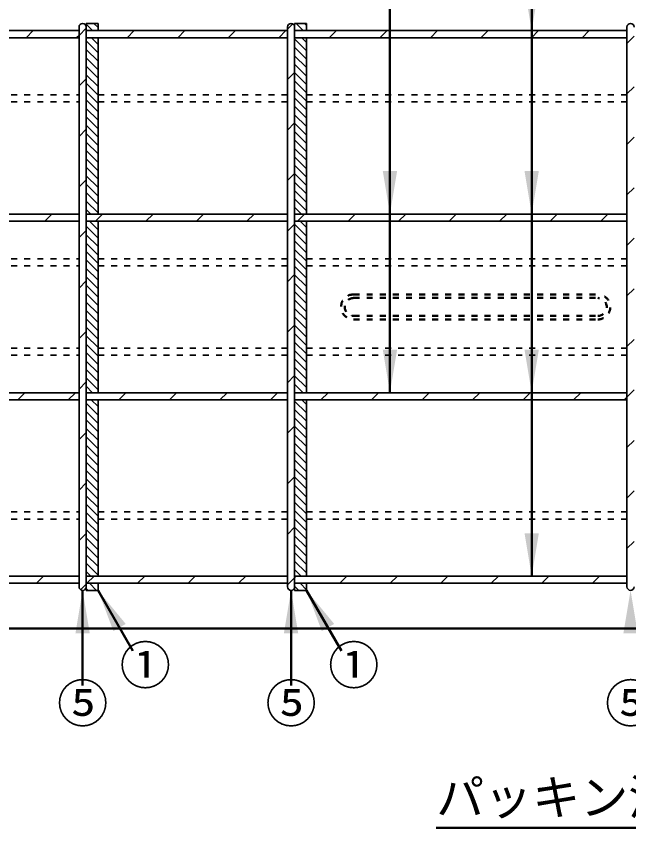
# Model space of a CAD drawing. Units: millimetres, scale not verified. Extents: x 100 to 4105, y 100 to 2870.
# Drawn here: x 3276 to 3790, y 1835 to 2516 of the extents above; entities that cross this region are included whole.
import ezdxf
from ezdxf.enums import TextEntityAlignment as Align

# ---------------------------------------------------------------- set-up
doc = ezdxf.new("R2010")
doc.units = ezdxf.units.MM
doc.header["$LTSCALE"] = 5
doc.linetypes.add('USER1', pattern=[2.2, 1, -1.2])
doc.layers.add('V-nasSTD', color=7, linetype='Continuous', lineweight=50)
doc.styles.add('ＭＳ ゴシック', font='')
doc.styles.get('ＭＳ ゴシック').set_extended_font_data('MS Gothic')

msp = doc.modelspace()

# ---------------------------------------------------------------- hatches: boundary and pattern name
at = {"layer": 'V-nasSTD'}
for points in [[(3714.552, 2539.857), (3708.552, 2503.857), (3702.552, 2539.857)], [(3595.552, 2385.857), (3589.552, 2349.857), (3583.552, 2385.857)], [(3714.552, 2385.857), (3708.552, 2349.857), (3702.552, 2385.857)], [(3595.552, 2235.857), (3589.552, 2199.857), (3583.552, 2235.857)], [(3714.552, 2235.857), (3708.552, 2199.857), (3702.552, 2235.857)], [(3714.552, 2081.857), (3708.552, 2045.857), (3702.552, 2081.857)], [(3337.552, 1997.857), (3331.552, 2033.857), (3325.552, 1997.857)], [(3367.748, 2005.68), (3344.552, 2033.857), (3357.355, 1999.68)], [(3512.552, 1997.857), (3506.552, 2033.857), (3500.552, 1997.857)], [(3542.748, 2005.68), (3519.552, 2033.857), (3532.355, 1999.68)], [(3797.552, 1997.857), (3791.552, 2033.857), (3785.552, 1997.857)]]:
    msp.add_hatch(color=256, dxfattribs=at).paths.add_polyline_path(points)

# ---------------------------------------------------------------- linework, layer by layer
for p, q in [((3589.552, 2580.857), (3589.552, 2199.857)), ((3708.552, 2580.857), (3708.552, 2045.857)), ((3331.552, 1953.907), (3331.552, 2033.857)), ((3373.842, 1983.125), (3344.552, 2033.857)), ((3506.552, 1953.907), (3506.552, 2033.857)), ((3548.842, 1983.125), (3519.552, 2033.857)), ((1911.552, 2001.857), (3911.552, 2001.857)), ((3628.344, 1834.53), (3911.552, 1834.53))]:
    msp.add_line(p, q, dxfattribs=at)
at = {"layer": 'V-nasSTD', "lineweight": 35}
for p, q in [((3344.552, 2509.857), (3334.552, 2509.857)), ((3334.552, 2509.857), (3344.552, 2509.857)), ((3334.552, 2509.857), (3334.552, 2506.857)), ((3344.552, 2509.857), (3334.552, 2509.857)), ((3334.552, 2509.287), (3339.982, 2503.857)), ((3341.053, 2509.857), (3344.552, 2506.358)), ((3344.552, 2509.857), (3344.552, 2503.857)), ((3344.552, 2503.857), (3344.552, 2509.857)), ((3507.916, 2509.529), (3503.552, 2505.165)), ((3519.552, 2509.857), (3509.552, 2509.857)), ((3509.552, 2509.857), (3519.552, 2509.857)), ((3509.552, 2509.857), (3509.552, 2506.857)), ((3519.552, 2509.857), (3509.552, 2509.857)), ((3510.758, 2509.857), (3516.758, 2503.857)), ((3517.829, 2509.857), (3519.552, 2508.135)), ((3519.552, 2509.857), (3519.552, 2503.857)), ((3519.552, 2503.857), (3519.552, 2509.857)), ((3019.552, 2503.857), (3328.552, 2503.857)), ((3284.111, 2497.857), (3290.111, 2503.857)), ((3328.552, 2506.857), (3328.552, 2036.857)), ((3334.552, 2505.871), (3328.552, 2499.871)), ((3334.552, 2506.857), (3334.552, 2036.857)), ((3334.552, 2503.857), (3503.552, 2503.857)), ((3368.964, 2497.857), (3374.964, 2503.857)), ((3411.391, 2497.857), (3417.391, 2503.857)), ((3453.817, 2497.857), (3459.817, 2503.857)), ((3496.243, 2497.857), (3502.243, 2503.857)), ((3503.552, 2506.857), (3503.552, 2036.857)), ((3509.552, 2506.857), (3509.552, 2036.857)), ((3509.552, 2503.992), (3509.687, 2503.857)), ((3509.552, 2503.857), (3788.552, 2503.857)), ((3538.67, 2497.857), (3544.67, 2503.857)), ((3581.096, 2497.857), (3587.096, 2503.857)), ((3623.523, 2497.857), (3629.523, 2503.857)), ((3665.949, 2497.857), (3671.949, 2503.857)), ((3708.376, 2497.857), (3714.376, 2503.857)), ((3750.802, 2497.857), (3756.802, 2503.857)), ((3788.552, 2506.857), (3788.552, 2036.857)), ((3019.552, 2497.857), (3328.552, 2497.857)), ((3326.538, 2497.857), (3328.552, 2499.871)), ((3334.552, 2497.857), (3503.552, 2497.857)), ((3334.552, 2495.145), (3344.552, 2485.145)), ((3338.911, 2497.857), (3344.552, 2492.216)), ((3344.552, 2497.857), (3344.552, 2349.857)), ((3344.552, 2450.033), (3344.552, 2497.857)), ((3509.552, 2497.857), (3788.552, 2497.857)), ((3509.552, 2496.921), (3519.552, 2486.921)), ((3515.687, 2497.857), (3519.552, 2493.992)), ((3519.552, 2497.857), (3519.552, 2349.857)), ((3519.552, 2450.033), (3519.552, 2497.857)), ((3794.552, 2499.18), (3788.552, 2493.18)), ((3334.552, 2488.074), (3344.552, 2478.074)), ((3509.552, 2489.85), (3519.552, 2479.85)), ((3334.552, 2481.003), (3344.552, 2471.003)), ((3509.552, 2482.779), (3519.552, 2472.779)), ((3334.552, 2473.932), (3344.552, 2463.932)), ((3509.552, 2475.708), (3519.552, 2465.708)), ((3334.552, 2466.86), (3344.552, 2456.86)), ((3509.552, 2468.739), (3503.552, 2462.739)), ((3509.552, 2468.637), (3519.552, 2458.637)), ((3334.552, 2463.444), (3328.552, 2457.444)), ((3509.552, 2461.566), (3519.552, 2451.566)), ((3334.552, 2459.789), (3344.552, 2449.789)), ((3509.552, 2454.495), (3519.552, 2444.495)), ((3794.552, 2456.754), (3788.552, 2450.754)), ((3334.552, 2452.718), (3344.552, 2442.718)), ((3344.552, 2444.033), (3344.552, 2450.033)), ((3509.552, 2447.424), (3519.552, 2437.424)), ((3519.552, 2444.033), (3519.552, 2450.033)), ((3334.552, 2445.647), (3344.552, 2435.647)), ((3344.552, 2349.857), (3344.552, 2444.033)), ((3509.552, 2440.353), (3519.552, 2430.353)), ((3519.552, 2349.857), (3519.552, 2444.033)), ((3334.552, 2438.576), (3344.552, 2428.576)), ((3509.552, 2433.282), (3519.552, 2423.282)), ((3334.552, 2431.505), (3344.552, 2421.505)), ((3509.552, 2426.312), (3503.552, 2420.312)), ((3509.552, 2426.211), (3519.552, 2416.211)), ((3334.552, 2421.018), (3328.552, 2415.018)), ((3334.552, 2424.434), (3344.552, 2414.434)), ((3509.552, 2419.14), (3519.552, 2409.14)), ((3334.552, 2417.363), (3344.552, 2407.363)), ((3794.552, 2414.327), (3788.552, 2408.327)), ((3334.552, 2410.292), (3344.552, 2400.292)), ((3509.552, 2412.069), (3519.552, 2402.069)), ((3334.552, 2403.221), (3344.552, 2393.221)), ((3509.552, 2404.998), (3519.552, 2394.998)), ((3334.552, 2396.15), (3344.552, 2386.15)), ((3509.552, 2397.926), (3519.552, 2387.926)), ((3334.552, 2389.079), (3344.552, 2379.079)), ((3509.552, 2390.855), (3519.552, 2380.855)), ((3334.552, 2378.591), (3328.552, 2372.591)), ((3334.552, 2382.008), (3344.552, 2372.008)), ((3509.552, 2383.886), (3503.552, 2377.886)), ((3509.552, 2383.784), (3519.552, 2373.784)), ((3334.552, 2374.937), (3344.552, 2364.937)), ((3509.552, 2376.713), (3519.552, 2366.713)), ((3794.552, 2371.901), (3788.552, 2365.901)), ((3334.552, 2367.866), (3344.552, 2357.866)), ((3509.552, 2369.642), (3519.552, 2359.642)), ((3334.552, 2360.794), (3344.552, 2350.794)), ((3509.552, 2362.571), (3519.552, 2352.571)), ((3334.552, 2353.723), (3338.418, 2349.857)), ((3509.552, 2355.5), (3515.195, 2349.857)), ((3019.552, 2349.857), (3328.552, 2349.857)), ((3299.817, 2343.857), (3305.817, 2349.857)), ((3334.552, 2349.857), (3503.552, 2349.857)), ((3342.243, 2343.857), (3348.243, 2349.857)), ((3384.67, 2343.857), (3390.67, 2349.857)), ((3427.096, 2343.857), (3433.096, 2349.857)), ((3469.523, 2343.857), (3475.523, 2349.857)), ((3509.552, 2349.857), (3788.552, 2349.857)), ((3517.949, 2349.857), (3511.949, 2343.857)), ((3554.376, 2343.857), (3560.376, 2349.857)), ((3596.802, 2343.857), (3602.802, 2349.857)), ((3639.228, 2343.857), (3645.228, 2349.857)), ((3681.655, 2343.857), (3687.655, 2349.857)), ((3724.081, 2343.857), (3730.081, 2349.857)), ((3766.508, 2343.857), (3772.508, 2349.857)), ((3019.552, 2343.857), (3328.552, 2343.857)), ((3334.552, 2343.857), (3503.552, 2343.857)), ((3334.552, 2339.581), (3344.552, 2329.581)), ((3337.347, 2343.857), (3344.552, 2336.652)), ((3344.418, 2343.857), (3344.552, 2343.723)), ((3344.552, 2343.857), (3344.552, 2199.857)), ((3344.552, 2312.357), (3344.552, 2343.857)), ((3509.552, 2341.459), (3503.552, 2335.459)), ((3509.552, 2343.857), (3788.552, 2343.857)), ((3509.552, 2341.358), (3519.552, 2331.358)), ((3514.124, 2343.857), (3519.552, 2338.429)), ((3519.552, 2343.857), (3519.552, 2199.857)), ((3519.552, 2312.357), (3519.552, 2343.857)), ((3334.552, 2336.165), (3328.552, 2330.165)), ((3334.552, 2332.51), (3344.552, 2322.51)), ((3509.552, 2334.287), (3519.552, 2324.287)), ((3334.552, 2325.439), (3344.552, 2315.439)), ((3509.552, 2327.216), (3519.552, 2317.216)), ((3794.552, 2329.474), (3788.552, 2323.474)), ((3334.552, 2318.368), (3344.552, 2308.368)), ((3509.552, 2320.145), (3519.552, 2310.145)), ((3334.552, 2311.297), (3344.552, 2301.297)), ((3344.552, 2306.357), (3344.552, 2312.357)), ((3509.552, 2313.074), (3519.552, 2303.074)), ((3519.552, 2306.357), (3519.552, 2312.357)), ((3334.552, 2304.226), (3344.552, 2294.226)), ((3344.552, 2237.357), (3344.552, 2306.357)), ((3509.552, 2306.003), (3519.552, 2296.003)), ((3519.552, 2237.357), (3519.552, 2306.357)), ((3334.552, 2297.155), (3344.552, 2287.155)), ((3509.552, 2299.033), (3503.552, 2293.033)), ((3509.552, 2298.932), (3519.552, 2288.932)), ((3334.552, 2293.739), (3328.552, 2287.739)), ((3334.552, 2290.084), (3344.552, 2280.084)), ((3509.552, 2291.86), (3519.552, 2281.86)), ((3334.552, 2283.013), (3344.552, 2273.013)), ((3509.552, 2284.789), (3519.552, 2274.789)), ((3794.552, 2287.048), (3788.552, 2281.048)), ((3334.552, 2275.942), (3344.552, 2265.942)), ((3509.552, 2277.718), (3519.552, 2267.718)), ((3509.552, 2270.647), (3519.552, 2260.647)), ((3334.552, 2268.871), (3344.552, 2258.871)), ((3509.552, 2263.576), (3519.552, 2253.576)), ((3334.552, 2261.799), (3344.552, 2251.799)), ((3509.552, 2256.607), (3503.552, 2250.607)), ((3509.552, 2256.505), (3519.552, 2246.505)), ((3334.552, 2251.312), (3328.552, 2245.312)), ((3334.552, 2254.728), (3344.552, 2244.728)), ((3509.552, 2249.434), (3519.552, 2239.434)), ((3334.552, 2247.657), (3344.552, 2237.657)), ((3509.552, 2242.363), (3519.552, 2232.363)), ((3794.552, 2244.622), (3788.552, 2238.622)), ((3334.552, 2240.586), (3344.552, 2230.586)), ((3344.552, 2231.357), (3344.552, 2237.357)), ((3509.552, 2235.292), (3519.552, 2225.292)), ((3519.552, 2231.357), (3519.552, 2237.357)), ((3334.552, 2233.515), (3344.552, 2223.515)), ((3344.552, 2199.857), (3344.552, 2231.357)), ((3509.552, 2228.221), (3519.552, 2218.221)), ((3519.552, 2199.857), (3519.552, 2231.357)), ((3334.552, 2226.444), (3344.552, 2216.444)), ((3334.552, 2219.373), (3344.552, 2209.373)), ((3509.552, 2221.15), (3519.552, 2211.15)), ((3334.552, 2208.886), (3328.552, 2202.886)), ((3334.552, 2212.302), (3344.552, 2202.302)), ((3509.552, 2214.18), (3503.552, 2208.18)), ((3509.552, 2214.079), (3519.552, 2204.079)), ((3334.552, 2205.231), (3339.926, 2199.857)), ((3509.552, 2207.008), (3516.702, 2199.857)), ((3794.552, 2202.195), (3788.552, 2196.195)), ((3019.552, 2199.857), (3328.552, 2199.857)), ((3277.096, 2193.857), (3283.096, 2199.857)), ((3319.523, 2193.857), (3325.523, 2199.857)), ((3334.552, 2199.857), (3503.552, 2199.857)), ((3361.949, 2193.857), (3367.949, 2199.857)), ((3404.376, 2193.857), (3410.376, 2199.857)), ((3446.802, 2193.857), (3452.802, 2199.857)), ((3489.228, 2193.857), (3495.228, 2199.857)), ((3509.552, 2199.857), (3788.552, 2199.857)), ((3531.655, 2193.857), (3537.655, 2199.857)), ((3574.081, 2193.857), (3580.081, 2199.857)), ((3616.508, 2193.857), (3622.508, 2199.857)), ((3658.934, 2193.857), (3664.934, 2199.857)), ((3701.36, 2193.857), (3707.36, 2199.857)), ((3743.787, 2193.857), (3749.787, 2199.857)), ((3786.213, 2193.857), (3788.552, 2196.195)), ((3019.552, 2193.857), (3328.552, 2193.857)), ((3334.552, 2193.857), (3503.552, 2193.857)), ((3334.552, 2191.089), (3344.552, 2181.089)), ((3338.855, 2193.857), (3344.552, 2188.16)), ((3344.552, 2193.857), (3344.552, 2045.857)), ((3344.552, 2099.68), (3344.552, 2193.857)), ((3509.552, 2193.857), (3788.552, 2193.857)), ((3509.552, 2192.866), (3519.552, 2182.866)), ((3515.631, 2193.857), (3519.552, 2189.937)), ((3519.552, 2193.857), (3519.552, 2045.857)), ((3519.552, 2099.68), (3519.552, 2193.857)), ((3334.552, 2184.018), (3344.552, 2174.018)), ((3509.552, 2185.794), (3519.552, 2175.794)), ((3334.552, 2176.947), (3344.552, 2166.947)), ((3509.552, 2178.723), (3519.552, 2168.723)), ((3334.552, 2169.876), (3344.552, 2159.876)), ((3509.552, 2171.754), (3503.552, 2165.754)), ((3509.552, 2171.652), (3519.552, 2161.652)), ((3334.552, 2166.459), (3328.552, 2160.459)), ((3334.552, 2162.805), (3344.552, 2152.805)), ((3509.552, 2164.581), (3519.552, 2154.581)), ((3334.552, 2155.733), (3344.552, 2145.733)), ((3509.552, 2157.51), (3519.552, 2147.51)), ((3794.552, 2159.769), (3788.552, 2153.769)), ((3334.552, 2148.662), (3344.552, 2138.662)), ((3509.552, 2150.439), (3519.552, 2140.439)), ((3334.552, 2141.591), (3344.552, 2131.591)), ((3509.552, 2143.368), (3519.552, 2133.368)), ((3334.552, 2134.52), (3344.552, 2124.52)), ((3509.552, 2136.297), (3519.552, 2126.297)), ((3334.552, 2127.449), (3344.552, 2117.449)), ((3509.552, 2129.327), (3503.552, 2123.327)), ((3509.552, 2129.226), (3519.552, 2119.226)), ((3334.552, 2124.033), (3328.552, 2118.033)), ((3334.552, 2120.378), (3344.552, 2110.378)), ((3509.552, 2122.155), (3519.552, 2112.155)), ((3334.552, 2113.307), (3344.552, 2103.307)), ((3509.552, 2115.084), (3519.552, 2105.084)), ((3794.552, 2117.342), (3788.552, 2111.342)), ((3334.552, 2106.236), (3344.552, 2096.236)), ((3509.552, 2108.013), (3519.552, 2098.013)), ((3334.552, 2099.165), (3344.552, 2089.165)), ((3344.552, 2093.68), (3344.552, 2099.68)), ((3509.552, 2100.942), (3519.552, 2090.942)), ((3519.552, 2093.68), (3519.552, 2099.68)), ((3334.552, 2092.094), (3344.552, 2082.094)), ((3344.552, 2045.857), (3344.552, 2093.68)), ((3509.552, 2093.871), (3519.552, 2083.871)), ((3519.552, 2045.857), (3519.552, 2093.68)), ((3509.552, 2086.901), (3503.552, 2080.901)), ((3509.552, 2086.799), (3519.552, 2076.799)), ((3334.552, 2081.607), (3328.552, 2075.607)), ((3334.552, 2085.023), (3344.552, 2075.023)), ((3509.552, 2079.728), (3519.552, 2069.728)), ((3334.552, 2077.952), (3344.552, 2067.952)), ((3509.552, 2072.657), (3519.552, 2062.657)), ((3794.552, 2074.916), (3788.552, 2068.916)), ((3334.552, 2070.881), (3344.552, 2060.881)), ((3509.552, 2065.586), (3519.552, 2055.586)), ((3334.552, 2063.81), (3344.552, 2053.81)), ((3509.552, 2058.515), (3519.552, 2048.515)), ((3334.552, 2056.739), (3344.552, 2046.739)), ((3509.552, 2051.444), (3515.139, 2045.857)), ((3019.552, 2045.857), (3328.552, 2045.857)), ((3292.802, 2039.857), (3298.802, 2045.857)), ((3334.552, 2049.667), (3338.362, 2045.857)), ((3334.552, 2045.857), (3503.552, 2045.857)), ((3341.228, 2045.857), (3335.228, 2039.857)), ((3377.655, 2039.857), (3383.655, 2045.857)), ((3420.081, 2039.857), (3426.081, 2045.857)), ((3462.508, 2039.857), (3468.508, 2045.857)), ((3509.552, 2044.474), (3503.552, 2038.474)), ((3509.552, 2045.857), (3788.552, 2045.857)), ((3510.934, 2045.857), (3509.552, 2044.474)), ((3547.36, 2039.857), (3553.36, 2045.857)), ((3589.787, 2039.857), (3595.787, 2045.857)), ((3632.213, 2039.857), (3638.213, 2045.857)), ((3674.64, 2039.857), (3680.64, 2045.857)), ((3717.066, 2039.857), (3723.066, 2045.857)), ((3759.492, 2039.857), (3765.492, 2045.857)), ((3019.552, 2039.857), (3328.552, 2039.857)), ((3334.552, 2039.18), (3329.796, 2034.424)), ((3334.552, 2039.857), (3503.552, 2039.857)), ((3337.291, 2039.857), (3343.291, 2033.857)), ((3344.362, 2039.857), (3344.552, 2039.667)), ((3344.552, 2039.857), (3344.552, 2033.857)), ((3344.552, 2033.857), (3344.552, 2039.857)), ((3509.552, 2039.857), (3788.552, 2039.857)), ((3514.068, 2039.857), (3519.552, 2034.373)), ((3519.552, 2039.857), (3519.552, 2033.857)), ((3519.552, 2033.857), (3519.552, 2039.857)), ((3334.552, 2036.857), (3334.552, 2033.857)), ((3334.552, 2035.525), (3336.22, 2033.857)), ((3334.552, 2033.857), (3344.552, 2033.857)), ((3334.552, 2033.857), (3344.552, 2033.857)), ((3334.552, 2033.857), (3344.552, 2033.857)), ((3509.552, 2037.302), (3512.997, 2033.857)), ((3509.552, 2036.857), (3509.552, 2033.857)), ((3509.552, 2033.857), (3519.552, 2033.857)), ((3509.552, 2033.857), (3519.552, 2033.857)), ((3509.552, 2033.857), (3519.552, 2033.857))]:
    msp.add_line(p, q, dxfattribs=at)
at = {"layer": 'V-nasSTD', "linetype": 'USER1', "lineweight": 35}
for p, q in [((3029.552, 2450.033), (3328.552, 2450.033)), ((3344.552, 2450.033), (3503.552, 2450.033)), ((3519.552, 2450.033), (3788.552, 2450.033)), ((3029.552, 2444.033), (3328.552, 2444.033)), ((3344.552, 2444.033), (3503.552, 2444.033)), ((3519.552, 2444.033), (3788.552, 2444.033)), ((3029.552, 2312.357), (3328.552, 2312.357)), ((3344.552, 2312.357), (3503.552, 2312.357)), ((3519.552, 2312.357), (3788.552, 2312.357)), ((3029.552, 2306.357), (3328.552, 2306.357)), ((3344.552, 2306.357), (3503.552, 2306.357)), ((3519.552, 2306.357), (3788.552, 2306.357)), ((3029.552, 2237.357), (3328.552, 2237.357)), ((3344.552, 2237.357), (3503.552, 2237.357)), ((3519.552, 2237.357), (3788.552, 2237.357)), ((3029.552, 2231.357), (3328.552, 2231.357)), ((3344.552, 2231.357), (3503.552, 2231.357)), ((3519.552, 2231.357), (3788.552, 2231.357)), ((3029.552, 2099.68), (3328.552, 2099.68)), ((3344.552, 2099.68), (3503.552, 2099.68)), ((3519.552, 2099.68), (3788.552, 2099.68)), ((3029.552, 2093.68), (3328.552, 2093.68)), ((3344.552, 2093.68), (3503.552, 2093.68)), ((3519.552, 2093.68), (3788.552, 2093.68))]:
    msp.add_line(p, q, dxfattribs=at)
at = {"layer": 'V-nasSTD', "linetype": 'USER1'}
for p, q in [((3559.052, 2282.357), (3764.052, 2282.357)), ((3559.052, 2279.357), (3764.052, 2279.357)), ((3559.052, 2264.357), (3764.052, 2264.357)), ((3559.052, 2261.357), (3764.052, 2261.357))]:
    msp.add_line(p, q, dxfattribs=at)
at = {"layer": 'V-nasSTD', "lineweight": 35}
for centre, start, end in [((3331.552, 2506.857), 0, 180), ((3506.552, 2506.857), 0, 180), ((3791.552, 2506.857), 0, 180), ((3331.552, 2036.857), 180, 0), ((3506.552, 2036.857), 180, 0), ((3791.552, 2036.857), 180, 0)]:
    msp.add_arc(centre, 3, start, end, dxfattribs=at)
at = {"layer": 'V-nasSTD', "linetype": 'USER1'}
for centre, radius, start, end in [((3559.052, 2271.857), 10.5, 90, 270), ((3559.052, 2271.857), 7.5, 90, 270), ((3764.052, 2271.857), 10.5, 270, 90), ((3764.052, 2271.857), 7.5, 270, 90)]:
    msp.add_arc(centre, radius, start, end, dxfattribs=at)

# ---------------------------------------------------------------- texts
at = {"layer": 'V-nasSTD', "style": 'ＭＳ ゴシック'}
for s, height, p in [('①', 31.67, (3362.605, 1986.776)), ('①', 31.67, (3537.605, 1986.776)), ('⑤', 31.67, (3309.988, 1954.757)), ('⑤', 31.67, (3484.988, 1954.757)), ('⑤', 31.67, (3769.988, 1954.757)), ('パッキン溝無し', 29.56, (3628.344, 1874.85))]:
    msp.add_text(s, height=height, dxfattribs=at).set_placement(p, align=Align.TOP_LEFT)

doc.saveas('drawing.dxf')
